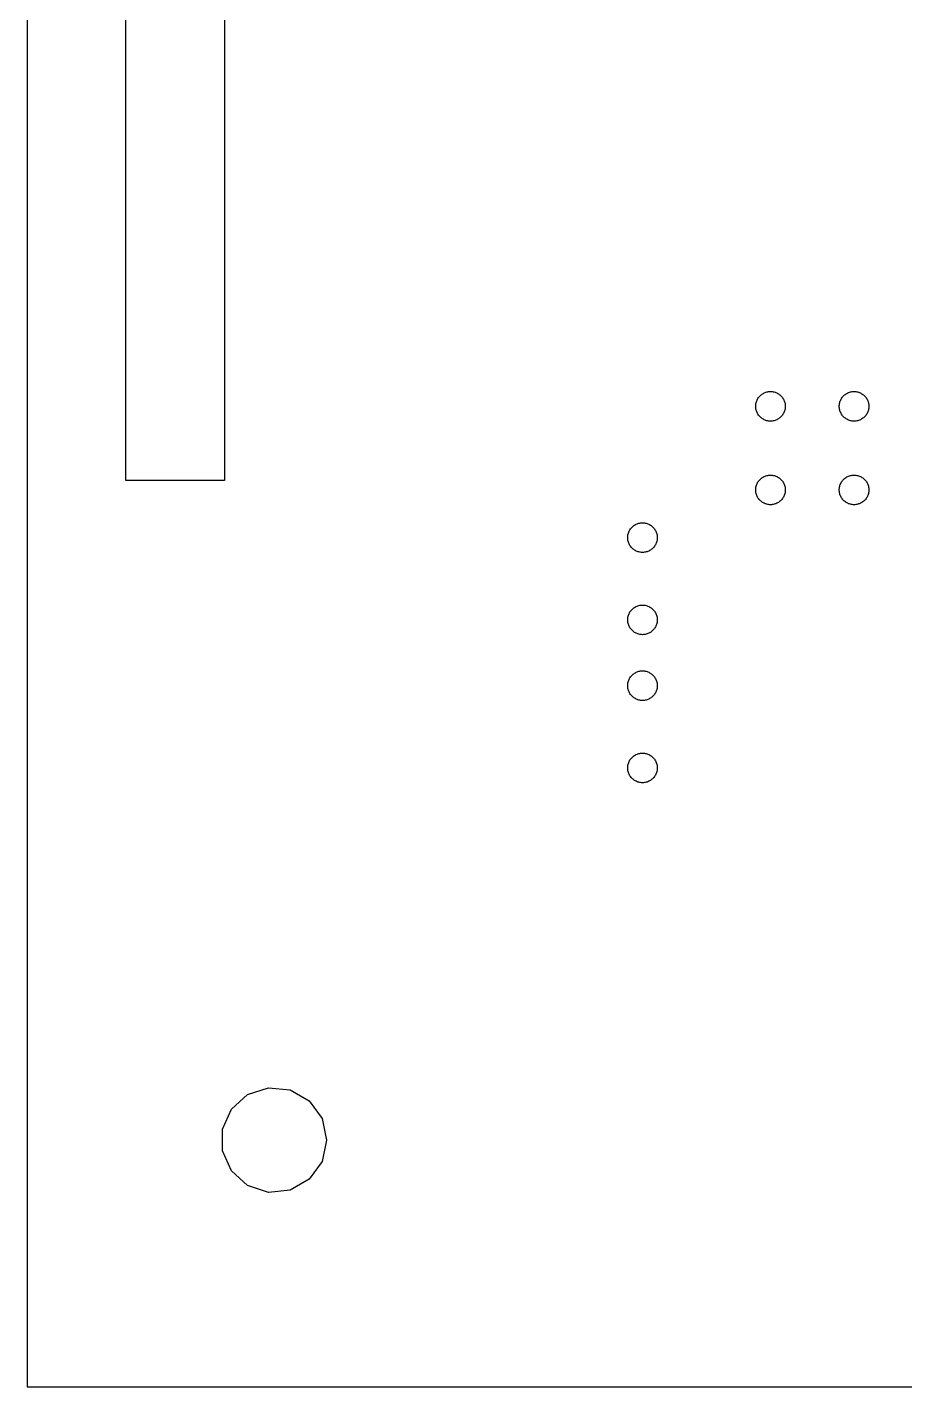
# Model space of a CAD drawing. Header units: metres. Extents: x 0 to 786, y 0 to 155.
# Drawn here: x 193.74 to 220.41, y 0 to 41.32 of the extents above; entities that cross this region are included whole.
import ezdxf

# ---------------------------------------------------------------- set-up
doc = ezdxf.new("R2010")
doc.units = ezdxf.units.M

msp = doc.modelspace()

# ---------------------------------------------------------------- linework, layer by layer
for p, q in [((193.74, 82.6465), (193.74, 0)), ((196.74, 27.5488), (196.74, 55.0977)), ((199.74, 55.0977), (199.74, 27.5488)), ((216.065, 30.164), (216.089, 30.1799)), ((216.089, 30.1799), (216.113, 30.1943)), ((216.113, 30.1943), (216.138, 30.2072)), ((216.138, 30.2072), (216.164, 30.2184)), ((216.164, 30.2184), (216.191, 30.228)), ((216.191, 30.228), (216.218, 30.2359)), ((216.218, 30.2359), (216.246, 30.242)), ((216.246, 30.242), (216.274, 30.2464)), ((216.274, 30.2464), (216.302, 30.2491)), ((216.302, 30.2491), (216.33, 30.25)), ((216.33, 30.25), (216.358, 30.2491)), ((216.358, 30.2491), (216.386, 30.2464)), ((216.386, 30.2464), (216.414, 30.242)), ((216.414, 30.242), (216.442, 30.2359)), ((216.442, 30.2359), (216.469, 30.228)), ((216.469, 30.228), (216.496, 30.2184)), ((216.496, 30.2184), (216.522, 30.2072)), ((216.522, 30.2072), (216.547, 30.1943)), ((216.547, 30.1943), (216.571, 30.1799)), ((216.571, 30.1799), (216.594, 30.164)), ((218.605, 30.164), (218.629, 30.1799)), ((218.629, 30.1799), (218.653, 30.1943)), ((218.653, 30.1943), (218.678, 30.2072)), ((218.678, 30.2072), (218.704, 30.2184)), ((218.704, 30.2184), (218.731, 30.228)), ((218.731, 30.228), (218.758, 30.2359)), ((218.758, 30.2359), (218.786, 30.242)), ((218.786, 30.242), (218.814, 30.2464)), ((218.814, 30.2464), (218.842, 30.2491)), ((218.842, 30.2491), (218.87, 30.25)), ((218.87, 30.25), (218.898, 30.2491)), ((218.898, 30.2491), (218.926, 30.2464)), ((218.926, 30.2464), (218.954, 30.242)), ((218.954, 30.242), (218.982, 30.2359)), ((218.982, 30.2359), (219.009, 30.228)), ((219.009, 30.228), (219.036, 30.2184)), ((219.036, 30.2184), (219.062, 30.2072)), ((219.062, 30.2072), (219.087, 30.1943)), ((219.087, 30.1943), (219.111, 30.1799)), ((219.111, 30.1799), (219.134, 30.164)), ((215.88, 29.8), (215.881, 29.8282)), ((215.881, 29.7717), (215.88, 29.8)), ((215.881, 29.8282), (215.884, 29.8564)), ((215.884, 29.7436), (215.881, 29.7717)), ((215.884, 29.8564), (215.888, 29.8843)), ((215.888, 29.8843), (215.894, 29.9119)), ((215.894, 29.9119), (215.902, 29.9391)), ((215.902, 29.9391), (215.912, 29.9657)), ((215.912, 29.9657), (215.923, 29.9916)), ((215.923, 29.9916), (215.936, 30.0168)), ((215.936, 30.0168), (215.95, 30.0411)), ((215.95, 30.0411), (215.966, 30.0645)), ((215.966, 30.0645), (215.983, 30.0868)), ((215.983, 30.0868), (216.002, 30.108)), ((216.002, 30.108), (216.022, 30.128)), ((216.022, 30.128), (216.043, 30.1467)), ((216.043, 30.1467), (216.065, 30.164)), ((216.594, 30.164), (216.617, 30.1467)), ((216.617, 30.1467), (216.638, 30.128)), ((216.638, 30.128), (216.658, 30.108)), ((216.658, 30.108), (216.677, 30.0868)), ((216.677, 30.0868), (216.694, 30.0645)), ((216.694, 30.0645), (216.71, 30.0411)), ((216.71, 30.0411), (216.724, 30.0168)), ((216.724, 30.0168), (216.737, 29.9916)), ((216.737, 29.9916), (216.748, 29.9657)), ((216.748, 29.9657), (216.758, 29.9391)), ((216.758, 29.9391), (216.766, 29.9119)), ((216.766, 29.9119), (216.772, 29.8843)), ((216.772, 29.8843), (216.776, 29.8564)), ((216.776, 29.8564), (216.779, 29.8282)), ((216.779, 29.7717), (216.776, 29.7436)), ((216.779, 29.8282), (216.78, 29.8)), ((216.78, 29.8), (216.779, 29.7717)), ((218.42, 29.8), (218.421, 29.8282)), ((218.421, 29.7717), (218.42, 29.8)), ((218.421, 29.8282), (218.424, 29.8564)), ((218.424, 29.7436), (218.421, 29.7717)), ((218.424, 29.8564), (218.428, 29.8843)), ((218.428, 29.8843), (218.434, 29.9119)), ((218.434, 29.9119), (218.442, 29.9391)), ((218.442, 29.9391), (218.452, 29.9657)), ((218.452, 29.9657), (218.463, 29.9916)), ((218.463, 29.9916), (218.476, 30.0168)), ((218.476, 30.0168), (218.49, 30.0411)), ((218.49, 30.0411), (218.506, 30.0645)), ((218.506, 30.0645), (218.523, 30.0868)), ((218.523, 30.0868), (218.542, 30.108)), ((218.542, 30.108), (218.562, 30.128)), ((218.562, 30.128), (218.583, 30.1467)), ((218.583, 30.1467), (218.605, 30.164)), ((219.134, 30.164), (219.157, 30.1467)), ((219.157, 30.1467), (219.178, 30.128)), ((219.178, 30.128), (219.198, 30.108)), ((219.198, 30.108), (219.217, 30.0868)), ((219.217, 30.0868), (219.234, 30.0645)), ((219.234, 30.0645), (219.25, 30.0411)), ((219.25, 30.0411), (219.264, 30.0168)), ((219.264, 30.0168), (219.277, 29.9916)), ((219.277, 29.9916), (219.288, 29.9657)), ((219.288, 29.9657), (219.298, 29.9391)), ((219.298, 29.9391), (219.306, 29.9119)), ((219.306, 29.9119), (219.312, 29.8843)), ((219.312, 29.8843), (219.316, 29.8564)), ((219.316, 29.8564), (219.319, 29.8282)), ((219.319, 29.7717), (219.316, 29.7436)), ((219.319, 29.8282), (219.32, 29.8)), ((219.32, 29.8), (219.319, 29.7717)), ((215.888, 29.7157), (215.884, 29.7436)), ((215.894, 29.6881), (215.888, 29.7157)), ((215.902, 29.6609), (215.894, 29.6881)), ((215.912, 29.6343), (215.902, 29.6609)), ((215.923, 29.6084), (215.912, 29.6343)), ((215.936, 29.5832), (215.923, 29.6084)), ((215.95, 29.5589), (215.936, 29.5832)), ((215.966, 29.5355), (215.95, 29.5589)), ((215.983, 29.5132), (215.966, 29.5355)), ((216.002, 29.4919), (215.983, 29.5132)), ((216.022, 29.472), (216.002, 29.4919)), ((216.043, 29.4533), (216.022, 29.472)), ((216.065, 29.4359), (216.043, 29.4533)), ((216.089, 29.42), (216.065, 29.4359)), ((216.113, 29.4057), (216.089, 29.42)), ((216.138, 29.3928), (216.113, 29.4057)), ((216.164, 29.3816), (216.138, 29.3928)), ((216.191, 29.372), (216.164, 29.3816)), ((216.218, 29.3641), (216.191, 29.372)), ((216.246, 29.358), (216.218, 29.3641)), ((216.274, 29.3535), (216.246, 29.358)), ((216.302, 29.3509), (216.274, 29.3535)), ((216.33, 29.35), (216.302, 29.3509)), ((216.358, 29.3509), (216.33, 29.35)), ((216.386, 29.3535), (216.358, 29.3509)), ((216.414, 29.358), (216.386, 29.3535)), ((216.442, 29.3641), (216.414, 29.358)), ((216.469, 29.372), (216.442, 29.3641)), ((216.496, 29.3816), (216.469, 29.372)), ((216.522, 29.3928), (216.496, 29.3816)), ((216.547, 29.4057), (216.522, 29.3928)), ((216.571, 29.42), (216.547, 29.4057)), ((216.594, 29.4359), (216.571, 29.42)), ((216.617, 29.4533), (216.594, 29.4359)), ((216.638, 29.472), (216.617, 29.4533)), ((216.658, 29.4919), (216.638, 29.472)), ((216.677, 29.5132), (216.658, 29.4919)), ((216.694, 29.5355), (216.677, 29.5132)), ((216.71, 29.5589), (216.694, 29.5355)), ((216.724, 29.5832), (216.71, 29.5589)), ((216.737, 29.6084), (216.724, 29.5832)), ((216.748, 29.6343), (216.737, 29.6084)), ((216.758, 29.6609), (216.748, 29.6343)), ((216.766, 29.6881), (216.758, 29.6609)), ((216.772, 29.7157), (216.766, 29.6881)), ((216.776, 29.7436), (216.772, 29.7157)), ((218.428, 29.7157), (218.424, 29.7436)), ((218.434, 29.6881), (218.428, 29.7157)), ((218.442, 29.6609), (218.434, 29.6881)), ((218.452, 29.6343), (218.442, 29.6609)), ((218.463, 29.6084), (218.452, 29.6343)), ((218.476, 29.5832), (218.463, 29.6084)), ((218.49, 29.5589), (218.476, 29.5832)), ((218.506, 29.5355), (218.49, 29.5589)), ((218.523, 29.5132), (218.506, 29.5355)), ((218.542, 29.4919), (218.523, 29.5132)), ((218.562, 29.472), (218.542, 29.4919)), ((218.583, 29.4533), (218.562, 29.472)), ((218.605, 29.4359), (218.583, 29.4533)), ((218.629, 29.42), (218.605, 29.4359)), ((218.653, 29.4057), (218.629, 29.42)), ((218.678, 29.3928), (218.653, 29.4057)), ((218.704, 29.3816), (218.678, 29.3928)), ((218.731, 29.372), (218.704, 29.3816)), ((218.758, 29.3641), (218.731, 29.372)), ((218.786, 29.358), (218.758, 29.3641)), ((218.814, 29.3535), (218.786, 29.358)), ((218.842, 29.3509), (218.814, 29.3535)), ((218.87, 29.35), (218.842, 29.3509)), ((218.898, 29.3509), (218.87, 29.35)), ((218.926, 29.3535), (218.898, 29.3509)), ((218.954, 29.358), (218.926, 29.3535)), ((218.982, 29.3641), (218.954, 29.358)), ((219.009, 29.372), (218.982, 29.3641)), ((219.036, 29.3816), (219.009, 29.372)), ((219.062, 29.3928), (219.036, 29.3816)), ((219.087, 29.4057), (219.062, 29.3928)), ((219.111, 29.42), (219.087, 29.4057)), ((219.134, 29.4359), (219.111, 29.42)), ((219.157, 29.4533), (219.134, 29.4359)), ((219.178, 29.472), (219.157, 29.4533)), ((219.198, 29.4919), (219.178, 29.472)), ((219.217, 29.5132), (219.198, 29.4919)), ((219.234, 29.5355), (219.217, 29.5132)), ((219.25, 29.5589), (219.234, 29.5355)), ((219.264, 29.5832), (219.25, 29.5589)), ((219.277, 29.6084), (219.264, 29.5832)), ((219.288, 29.6343), (219.277, 29.6084)), ((219.298, 29.6609), (219.288, 29.6343)), ((219.306, 29.6881), (219.298, 29.6609)), ((219.312, 29.7157), (219.306, 29.6881)), ((219.316, 29.7436), (219.312, 29.7157)), ((216.164, 27.6784), (216.191, 27.688)), ((216.191, 27.688), (216.218, 27.6959)), ((216.218, 27.6959), (216.246, 27.702)), ((216.246, 27.702), (216.274, 27.7065)), ((216.274, 27.7065), (216.302, 27.7091)), ((216.302, 27.7091), (216.33, 27.71)), ((216.33, 27.71), (216.358, 27.7091)), ((216.358, 27.7091), (216.386, 27.7065)), ((216.386, 27.7065), (216.414, 27.702)), ((216.414, 27.702), (216.442, 27.6959)), ((216.442, 27.6959), (216.469, 27.688)), ((216.469, 27.688), (216.496, 27.6784)), ((218.704, 27.6784), (218.731, 27.688)), ((218.731, 27.688), (218.758, 27.6959)), ((218.758, 27.6959), (218.786, 27.702)), ((218.786, 27.702), (218.814, 27.7065)), ((218.814, 27.7065), (218.842, 27.7091)), ((218.842, 27.7091), (218.87, 27.71)), ((218.87, 27.71), (218.898, 27.7091)), ((218.898, 27.7091), (218.926, 27.7065)), ((218.926, 27.7065), (218.954, 27.702)), ((218.954, 27.702), (218.982, 27.6959)), ((218.982, 27.6959), (219.009, 27.688)), ((219.009, 27.688), (219.036, 27.6784)), ((199.74, 27.5488), (196.74, 27.5488)), ((215.88, 27.26), (215.881, 27.2883)), ((215.881, 27.2883), (215.884, 27.3164)), ((215.884, 27.3164), (215.888, 27.3443)), ((215.888, 27.3443), (215.894, 27.3719)), ((215.894, 27.3719), (215.902, 27.399)), ((215.902, 27.399), (215.912, 27.4256)), ((215.912, 27.4256), (215.923, 27.4516)), ((215.923, 27.4516), (215.936, 27.4768)), ((215.936, 27.4768), (215.95, 27.5011)), ((215.95, 27.5011), (215.966, 27.5245)), ((215.966, 27.5245), (215.983, 27.5468)), ((215.983, 27.5468), (216.002, 27.568)), ((216.002, 27.568), (216.022, 27.588)), ((216.022, 27.588), (216.043, 27.6067)), ((216.043, 27.6067), (216.065, 27.6241)), ((216.065, 27.6241), (216.089, 27.6399)), ((216.089, 27.6399), (216.113, 27.6543)), ((216.113, 27.6543), (216.138, 27.6672)), ((216.138, 27.6672), (216.164, 27.6784)), ((216.496, 27.6784), (216.522, 27.6672)), ((216.522, 27.6672), (216.547, 27.6543)), ((216.547, 27.6543), (216.571, 27.6399)), ((216.571, 27.6399), (216.594, 27.6241)), ((216.594, 27.6241), (216.617, 27.6067)), ((216.617, 27.6067), (216.638, 27.588)), ((216.638, 27.588), (216.658, 27.568)), ((216.658, 27.568), (216.677, 27.5468)), ((216.677, 27.5468), (216.694, 27.5245)), ((216.694, 27.5245), (216.71, 27.5011)), ((216.71, 27.5011), (216.724, 27.4768)), ((216.724, 27.4768), (216.737, 27.4516)), ((216.737, 27.4516), (216.748, 27.4256)), ((216.748, 27.4256), (216.758, 27.399)), ((216.758, 27.399), (216.766, 27.3719)), ((216.766, 27.3719), (216.772, 27.3443)), ((216.772, 27.3443), (216.776, 27.3164)), ((216.776, 27.3164), (216.779, 27.2883)), ((216.779, 27.2883), (216.78, 27.26)), ((218.42, 27.26), (218.421, 27.2883)), ((218.421, 27.2883), (218.424, 27.3164)), ((218.424, 27.3164), (218.428, 27.3443)), ((218.428, 27.3443), (218.434, 27.3719)), ((218.434, 27.3719), (218.442, 27.399)), ((218.442, 27.399), (218.452, 27.4256)), ((218.452, 27.4256), (218.463, 27.4516)), ((218.463, 27.4516), (218.476, 27.4768)), ((218.476, 27.4768), (218.49, 27.5011)), ((218.49, 27.5011), (218.506, 27.5245)), ((218.506, 27.5245), (218.523, 27.5468)), ((218.523, 27.5468), (218.542, 27.568)), ((218.542, 27.568), (218.562, 27.588)), ((218.562, 27.588), (218.583, 27.6067)), ((218.583, 27.6067), (218.605, 27.6241)), ((218.605, 27.6241), (218.629, 27.6399)), ((218.629, 27.6399), (218.653, 27.6543)), ((218.653, 27.6543), (218.678, 27.6672)), ((218.678, 27.6672), (218.704, 27.6784)), ((219.036, 27.6784), (219.062, 27.6672)), ((219.062, 27.6672), (219.087, 27.6543)), ((219.087, 27.6543), (219.111, 27.6399)), ((219.111, 27.6399), (219.134, 27.6241)), ((219.134, 27.6241), (219.157, 27.6067)), ((219.157, 27.6067), (219.178, 27.588)), ((219.178, 27.588), (219.198, 27.568)), ((219.198, 27.568), (219.217, 27.5468)), ((219.217, 27.5468), (219.234, 27.5245)), ((219.234, 27.5245), (219.25, 27.5011)), ((219.25, 27.5011), (219.264, 27.4768)), ((219.264, 27.4768), (219.277, 27.4516)), ((219.277, 27.4516), (219.288, 27.4256)), ((219.288, 27.4256), (219.298, 27.399)), ((219.298, 27.399), (219.306, 27.3719)), ((219.306, 27.3719), (219.312, 27.3443)), ((219.312, 27.3443), (219.316, 27.3164)), ((219.316, 27.3164), (219.319, 27.2883)), ((219.319, 27.2883), (219.32, 27.26)), ((215.881, 27.2317), (215.88, 27.26)), ((215.884, 27.2036), (215.881, 27.2317)), ((215.888, 27.1757), (215.884, 27.2036)), ((215.894, 27.1481), (215.888, 27.1757)), ((215.902, 27.1209), (215.894, 27.1481)), ((215.912, 27.0943), (215.902, 27.1209)), ((215.923, 27.0684), (215.912, 27.0943)), ((215.936, 27.0432), (215.923, 27.0684)), ((215.95, 27.0189), (215.936, 27.0432)), ((215.966, 26.9955), (215.95, 27.0189)), ((215.983, 26.9731), (215.966, 26.9955)), ((216.002, 26.952), (215.983, 26.9731)), ((216.022, 26.932), (216.002, 26.952)), ((216.043, 26.9133), (216.022, 26.932)), ((216.065, 26.8959), (216.043, 26.9133)), ((216.089, 26.8801), (216.065, 26.8959)), ((216.113, 26.8657), (216.089, 26.8801)), ((216.138, 26.8528), (216.113, 26.8657)), ((216.547, 26.8657), (216.522, 26.8528)), ((216.571, 26.8801), (216.547, 26.8657)), ((216.594, 26.8959), (216.571, 26.8801)), ((216.617, 26.9133), (216.594, 26.8959)), ((216.638, 26.932), (216.617, 26.9133)), ((216.658, 26.952), (216.638, 26.932)), ((216.677, 26.9731), (216.658, 26.952)), ((216.694, 26.9955), (216.677, 26.9731)), ((216.71, 27.0189), (216.694, 26.9955)), ((216.724, 27.0432), (216.71, 27.0189)), ((216.737, 27.0684), (216.724, 27.0432)), ((216.748, 27.0943), (216.737, 27.0684)), ((216.758, 27.1209), (216.748, 27.0943)), ((216.766, 27.1481), (216.758, 27.1209)), ((216.772, 27.1757), (216.766, 27.1481)), ((216.776, 27.2036), (216.772, 27.1757)), ((216.779, 27.2317), (216.776, 27.2036)), ((216.78, 27.26), (216.779, 27.2317)), ((218.421, 27.2317), (218.42, 27.26)), ((218.424, 27.2036), (218.421, 27.2317)), ((218.428, 27.1757), (218.424, 27.2036)), ((218.434, 27.1481), (218.428, 27.1757)), ((218.442, 27.1209), (218.434, 27.1481)), ((218.452, 27.0943), (218.442, 27.1209)), ((218.463, 27.0684), (218.452, 27.0943)), ((218.476, 27.0432), (218.463, 27.0684)), ((218.49, 27.0189), (218.476, 27.0432)), ((218.506, 26.9955), (218.49, 27.0189)), ((218.523, 26.9731), (218.506, 26.9955)), ((218.542, 26.952), (218.523, 26.9731)), ((218.562, 26.932), (218.542, 26.952)), ((218.583, 26.9133), (218.562, 26.932)), ((218.605, 26.8959), (218.583, 26.9133)), ((218.629, 26.8801), (218.605, 26.8959)), ((218.653, 26.8657), (218.629, 26.8801)), ((218.678, 26.8528), (218.653, 26.8657)), ((219.087, 26.8657), (219.062, 26.8528)), ((219.111, 26.8801), (219.087, 26.8657)), ((219.134, 26.8959), (219.111, 26.8801)), ((219.157, 26.9133), (219.134, 26.8959)), ((219.178, 26.932), (219.157, 26.9133)), ((219.198, 26.952), (219.178, 26.932)), ((219.217, 26.9731), (219.198, 26.952)), ((219.234, 26.9955), (219.217, 26.9731)), ((219.25, 27.0189), (219.234, 26.9955)), ((219.264, 27.0432), (219.25, 27.0189)), ((219.277, 27.0684), (219.264, 27.0432)), ((219.288, 27.0943), (219.277, 27.0684)), ((219.298, 27.1209), (219.288, 27.0943)), ((219.306, 27.1481), (219.298, 27.1209)), ((219.312, 27.1757), (219.306, 27.1481)), ((219.316, 27.2036), (219.312, 27.1757)), ((219.319, 27.2317), (219.316, 27.2036)), ((219.32, 27.26), (219.319, 27.2317)), ((216.164, 26.8416), (216.138, 26.8528)), ((216.191, 26.832), (216.164, 26.8416)), ((216.218, 26.8241), (216.191, 26.832)), ((216.246, 26.818), (216.218, 26.8241)), ((216.274, 26.8135), (216.246, 26.818)), ((216.302, 26.8109), (216.274, 26.8135)), ((216.33, 26.81), (216.302, 26.8109)), ((216.358, 26.8109), (216.33, 26.81)), ((216.386, 26.8135), (216.358, 26.8109)), ((216.414, 26.818), (216.386, 26.8135)), ((216.442, 26.8241), (216.414, 26.818)), ((216.469, 26.832), (216.442, 26.8241)), ((216.496, 26.8416), (216.469, 26.832)), ((216.522, 26.8528), (216.496, 26.8416)), ((218.704, 26.8416), (218.678, 26.8528)), ((218.731, 26.832), (218.704, 26.8416)), ((218.758, 26.8241), (218.731, 26.832)), ((218.786, 26.818), (218.758, 26.8241)), ((218.814, 26.8135), (218.786, 26.818)), ((218.842, 26.8109), (218.814, 26.8135)), ((218.87, 26.81), (218.842, 26.8109)), ((218.898, 26.8109), (218.87, 26.81)), ((218.926, 26.8135), (218.898, 26.8109)), ((218.954, 26.818), (218.926, 26.8135)), ((218.982, 26.8241), (218.954, 26.818)), ((219.009, 26.832), (218.982, 26.8241)), ((219.036, 26.8416), (219.009, 26.832)), ((219.062, 26.8528), (219.036, 26.8416)), ((212.046, 26.0268), (212.06, 26.0511)), ((212.06, 26.0511), (212.076, 26.0745)), ((212.076, 26.0745), (212.093, 26.0968)), ((212.093, 26.0968), (212.112, 26.118)), ((212.112, 26.118), (212.132, 26.138)), ((212.132, 26.138), (212.153, 26.1567)), ((212.153, 26.1567), (212.175, 26.1741)), ((212.175, 26.1741), (212.199, 26.1899)), ((212.199, 26.1899), (212.223, 26.2043)), ((212.223, 26.2043), (212.248, 26.2172)), ((212.248, 26.2172), (212.274, 26.2284)), ((212.274, 26.2284), (212.301, 26.238)), ((212.301, 26.238), (212.328, 26.2458)), ((212.328, 26.2458), (212.356, 26.252)), ((212.356, 26.252), (212.384, 26.2564)), ((212.384, 26.2564), (212.412, 26.2591)), ((212.412, 26.2591), (212.44, 26.26)), ((212.44, 26.26), (212.468, 26.2591)), ((212.468, 26.2591), (212.496, 26.2564)), ((212.496, 26.2564), (212.524, 26.252)), ((212.524, 26.252), (212.552, 26.2458)), ((212.552, 26.2458), (212.579, 26.238)), ((212.579, 26.238), (212.606, 26.2284)), ((212.606, 26.2284), (212.632, 26.2172)), ((212.632, 26.2172), (212.657, 26.2043)), ((212.657, 26.2043), (212.681, 26.1899)), ((212.681, 26.1899), (212.704, 26.1741)), ((212.704, 26.1741), (212.727, 26.1567)), ((212.727, 26.1567), (212.748, 26.138)), ((212.748, 26.138), (212.768, 26.118)), ((212.768, 26.118), (212.787, 26.0968)), ((212.787, 26.0968), (212.804, 26.0745)), ((212.804, 26.0745), (212.82, 26.0511)), ((212.82, 26.0511), (212.834, 26.0268)), ((211.99, 25.81), (211.991, 25.8382)), ((211.991, 25.7817), (211.99, 25.81)), ((211.991, 25.8382), (211.994, 25.8664)), ((211.994, 25.7536), (211.991, 25.7817)), ((211.994, 25.8664), (211.998, 25.8943)), ((211.998, 25.7257), (211.994, 25.7536)), ((211.998, 25.8943), (212.004, 25.9219)), ((212.004, 25.6981), (211.998, 25.7257)), ((212.004, 25.9219), (212.012, 25.9491)), ((212.012, 25.6709), (212.004, 25.6981)), ((212.012, 25.9491), (212.022, 25.9756)), ((212.022, 25.6443), (212.012, 25.6709)), ((212.022, 25.9756), (212.033, 26.0016)), ((212.033, 25.6184), (212.022, 25.6443)), ((212.033, 26.0016), (212.046, 26.0268)), ((212.834, 26.0268), (212.847, 26.0016)), ((212.847, 26.0016), (212.858, 25.9756)), ((212.858, 25.6443), (212.847, 25.6184)), ((212.858, 25.9756), (212.868, 25.9491)), ((212.868, 25.6709), (212.858, 25.6443)), ((212.868, 25.9491), (212.876, 25.9219)), ((212.876, 25.6981), (212.868, 25.6709)), ((212.876, 25.9219), (212.882, 25.8943)), ((212.882, 25.7257), (212.876, 25.6981)), ((212.882, 25.8943), (212.886, 25.8664)), ((212.886, 25.7536), (212.882, 25.7257)), ((212.886, 25.8664), (212.889, 25.8382)), ((212.889, 25.7817), (212.886, 25.7536)), ((212.889, 25.8382), (212.89, 25.81)), ((212.89, 25.81), (212.889, 25.7817)), ((212.046, 25.5932), (212.033, 25.6184)), ((212.06, 25.5689), (212.046, 25.5932)), ((212.076, 25.5455), (212.06, 25.5689)), ((212.093, 25.5231), (212.076, 25.5455)), ((212.112, 25.502), (212.093, 25.5231)), ((212.132, 25.482), (212.112, 25.502)), ((212.153, 25.4633), (212.132, 25.482)), ((212.175, 25.4459), (212.153, 25.4633)), ((212.199, 25.43), (212.175, 25.4459)), ((212.223, 25.4156), (212.199, 25.43)), ((212.248, 25.4028), (212.223, 25.4156)), ((212.274, 25.3916), (212.248, 25.4028)), ((212.301, 25.382), (212.274, 25.3916)), ((212.328, 25.3741), (212.301, 25.382)), ((212.356, 25.368), (212.328, 25.3741)), ((212.384, 25.3635), (212.356, 25.368)), ((212.412, 25.3609), (212.384, 25.3635)), ((212.44, 25.36), (212.412, 25.3609)), ((212.468, 25.3609), (212.44, 25.36)), ((212.496, 25.3635), (212.468, 25.3609)), ((212.524, 25.368), (212.496, 25.3635)), ((212.552, 25.3741), (212.524, 25.368)), ((212.579, 25.382), (212.552, 25.3741)), ((212.606, 25.3916), (212.579, 25.382)), ((212.632, 25.4028), (212.606, 25.3916)), ((212.657, 25.4156), (212.632, 25.4028)), ((212.681, 25.43), (212.657, 25.4156)), ((212.704, 25.4459), (212.681, 25.43)), ((212.727, 25.4633), (212.704, 25.4459)), ((212.748, 25.482), (212.727, 25.4633)), ((212.768, 25.502), (212.748, 25.482)), ((212.787, 25.5231), (212.768, 25.502)), ((212.804, 25.5455), (212.787, 25.5231)), ((212.82, 25.5689), (212.804, 25.5455)), ((212.834, 25.5932), (212.82, 25.5689)), ((212.847, 25.6184), (212.834, 25.5932)), ((212.06, 23.5511), (212.076, 23.5745)), ((212.076, 23.5745), (212.093, 23.5968)), ((212.093, 23.5968), (212.112, 23.618)), ((212.112, 23.618), (212.132, 23.638)), ((212.132, 23.638), (212.153, 23.6567)), ((212.153, 23.6567), (212.175, 23.6741)), ((212.175, 23.6741), (212.199, 23.6899)), ((212.199, 23.6899), (212.223, 23.7043)), ((212.223, 23.7043), (212.248, 23.7172)), ((212.248, 23.7172), (212.274, 23.7284)), ((212.274, 23.7284), (212.301, 23.738)), ((212.301, 23.738), (212.328, 23.7458)), ((212.328, 23.7458), (212.356, 23.752)), ((212.356, 23.752), (212.384, 23.7564)), ((212.384, 23.7564), (212.412, 23.7591)), ((212.412, 23.7591), (212.44, 23.76)), ((212.44, 23.76), (212.468, 23.7591)), ((212.468, 23.7591), (212.496, 23.7564)), ((212.496, 23.7564), (212.524, 23.752)), ((212.524, 23.752), (212.552, 23.7458)), ((212.552, 23.7458), (212.579, 23.738)), ((212.579, 23.738), (212.606, 23.7284)), ((212.606, 23.7284), (212.632, 23.7172)), ((212.632, 23.7172), (212.657, 23.7043)), ((212.657, 23.7043), (212.681, 23.6899)), ((212.681, 23.6899), (212.704, 23.6741)), ((212.704, 23.6741), (212.727, 23.6567)), ((212.727, 23.6567), (212.748, 23.638)), ((212.748, 23.638), (212.768, 23.618)), ((212.768, 23.618), (212.787, 23.5968)), ((212.787, 23.5968), (212.804, 23.5745)), ((212.804, 23.5745), (212.82, 23.5511)), ((211.99, 23.31), (211.991, 23.3382)), ((211.991, 23.2817), (211.99, 23.31)), ((211.991, 23.3382), (211.994, 23.3664)), ((211.994, 23.2536), (211.991, 23.2817)), ((211.994, 23.3664), (211.998, 23.3943)), ((211.998, 23.2257), (211.994, 23.2536)), ((211.998, 23.3943), (212.004, 23.4219)), ((212.004, 23.1981), (211.998, 23.2257)), ((212.004, 23.4219), (212.012, 23.4491)), ((212.012, 23.1709), (212.004, 23.1981)), ((212.012, 23.4491), (212.022, 23.4756)), ((212.022, 23.1443), (212.012, 23.1709)), ((212.022, 23.4756), (212.033, 23.5016)), ((212.033, 23.1184), (212.022, 23.1443)), ((212.033, 23.5016), (212.046, 23.5268)), ((212.046, 23.5268), (212.06, 23.5511)), ((212.82, 23.5511), (212.834, 23.5268)), ((212.834, 23.5268), (212.847, 23.5016)), ((212.847, 23.5016), (212.858, 23.4756)), ((212.858, 23.1443), (212.847, 23.1184)), ((212.858, 23.4756), (212.868, 23.4491)), ((212.868, 23.1709), (212.858, 23.1443)), ((212.868, 23.4491), (212.876, 23.4219)), ((212.876, 23.1981), (212.868, 23.1709)), ((212.876, 23.4219), (212.882, 23.3943)), ((212.882, 23.2257), (212.876, 23.1981)), ((212.882, 23.3943), (212.886, 23.3664)), ((212.886, 23.2536), (212.882, 23.2257)), ((212.886, 23.3664), (212.889, 23.3382)), ((212.889, 23.2817), (212.886, 23.2536)), ((212.889, 23.3382), (212.89, 23.31)), ((212.89, 23.31), (212.889, 23.2817)), ((212.046, 23.0932), (212.033, 23.1184)), ((212.06, 23.0689), (212.046, 23.0932)), ((212.076, 23.0455), (212.06, 23.0689)), ((212.093, 23.0231), (212.076, 23.0455)), ((212.112, 23.002), (212.093, 23.0231)), ((212.132, 22.982), (212.112, 23.002)), ((212.153, 22.9633), (212.132, 22.982)), ((212.175, 22.9459), (212.153, 22.9633)), ((212.199, 22.93), (212.175, 22.9459)), ((212.223, 22.9156), (212.199, 22.93)), ((212.248, 22.9028), (212.223, 22.9156)), ((212.274, 22.8916), (212.248, 22.9028)), ((212.301, 22.882), (212.274, 22.8916)), ((212.328, 22.8741), (212.301, 22.882)), ((212.356, 22.868), (212.328, 22.8741)), ((212.384, 22.8635), (212.356, 22.868)), ((212.412, 22.8609), (212.384, 22.8635)), ((212.44, 22.86), (212.412, 22.8609)), ((212.468, 22.8609), (212.44, 22.86)), ((212.496, 22.8635), (212.468, 22.8609)), ((212.524, 22.868), (212.496, 22.8635)), ((212.552, 22.8741), (212.524, 22.868)), ((212.579, 22.882), (212.552, 22.8741)), ((212.606, 22.8916), (212.579, 22.882)), ((212.632, 22.9028), (212.606, 22.8916)), ((212.657, 22.9156), (212.632, 22.9028)), ((212.681, 22.93), (212.657, 22.9156)), ((212.704, 22.9459), (212.681, 22.93)), ((212.727, 22.9633), (212.704, 22.9459)), ((212.748, 22.982), (212.727, 22.9633)), ((212.768, 23.002), (212.748, 22.982)), ((212.787, 23.0231), (212.768, 23.002)), ((212.804, 23.0455), (212.787, 23.0231)), ((212.82, 23.0689), (212.804, 23.0455)), ((212.834, 23.0932), (212.82, 23.0689)), ((212.847, 23.1184), (212.834, 23.0932)), ((212.022, 21.4756), (212.033, 21.5016)), ((212.033, 21.5016), (212.046, 21.5268)), ((212.046, 21.5268), (212.06, 21.5511)), ((212.06, 21.5511), (212.076, 21.5745)), ((212.076, 21.5745), (212.093, 21.5968)), ((212.093, 21.5968), (212.112, 21.618)), ((212.112, 21.618), (212.132, 21.638)), ((212.132, 21.638), (212.153, 21.6567)), ((212.153, 21.6567), (212.175, 21.6741)), ((212.175, 21.6741), (212.199, 21.6899)), ((212.199, 21.6899), (212.223, 21.7043)), ((212.223, 21.7043), (212.248, 21.7172)), ((212.248, 21.7172), (212.274, 21.7284)), ((212.274, 21.7284), (212.301, 21.738)), ((212.301, 21.738), (212.328, 21.7458)), ((212.328, 21.7458), (212.356, 21.752)), ((212.356, 21.752), (212.384, 21.7564)), ((212.384, 21.7564), (212.412, 21.7591)), ((212.412, 21.7591), (212.44, 21.76)), ((212.44, 21.76), (212.468, 21.7591)), ((212.468, 21.7591), (212.496, 21.7564)), ((212.496, 21.7564), (212.524, 21.752)), ((212.524, 21.752), (212.552, 21.7458)), ((212.552, 21.7458), (212.579, 21.738)), ((212.579, 21.738), (212.606, 21.7284)), ((212.606, 21.7284), (212.632, 21.7172)), ((212.632, 21.7172), (212.657, 21.7043)), ((212.657, 21.7043), (212.681, 21.6899)), ((212.681, 21.6899), (212.704, 21.6741)), ((212.704, 21.6741), (212.727, 21.6567)), ((212.727, 21.6567), (212.748, 21.638)), ((212.748, 21.638), (212.768, 21.618)), ((212.768, 21.618), (212.787, 21.5968)), ((212.787, 21.5968), (212.804, 21.5745)), ((212.804, 21.5745), (212.82, 21.5511)), ((212.82, 21.5511), (212.834, 21.5268)), ((212.834, 21.5268), (212.847, 21.5016)), ((212.847, 21.5016), (212.858, 21.4756)), ((211.99, 21.31), (211.991, 21.3382)), ((211.991, 21.2817), (211.99, 21.31)), ((211.991, 21.3382), (211.994, 21.3664)), ((211.994, 21.2536), (211.991, 21.2817)), ((211.994, 21.3664), (211.998, 21.3943)), ((211.998, 21.2257), (211.994, 21.2536)), ((211.998, 21.3943), (212.004, 21.4219)), ((212.004, 21.1981), (211.998, 21.2257)), ((212.004, 21.4219), (212.012, 21.4491)), ((212.012, 21.1709), (212.004, 21.1981)), ((212.012, 21.4491), (212.022, 21.4756)), ((212.022, 21.1443), (212.012, 21.1709)), ((212.033, 21.1184), (212.022, 21.1443)), ((212.046, 21.0932), (212.033, 21.1184)), ((212.06, 21.0689), (212.046, 21.0932)), ((212.834, 21.0932), (212.82, 21.0689)), ((212.847, 21.1184), (212.834, 21.0932)), ((212.858, 21.1443), (212.847, 21.1184)), ((212.858, 21.4756), (212.868, 21.4491)), ((212.868, 21.1709), (212.858, 21.1443)), ((212.868, 21.4491), (212.876, 21.4219)), ((212.876, 21.1981), (212.868, 21.1709)), ((212.876, 21.4219), (212.882, 21.3943)), ((212.882, 21.2257), (212.876, 21.1981)), ((212.882, 21.3943), (212.886, 21.3664)), ((212.886, 21.2536), (212.882, 21.2257)), ((212.886, 21.3664), (212.889, 21.3382)), ((212.889, 21.2817), (212.886, 21.2536)), ((212.889, 21.3382), (212.89, 21.31)), ((212.89, 21.31), (212.889, 21.2817)), ((212.076, 21.0455), (212.06, 21.0689)), ((212.093, 21.0231), (212.076, 21.0455)), ((212.112, 21.002), (212.093, 21.0231)), ((212.132, 20.982), (212.112, 21.002)), ((212.153, 20.9633), (212.132, 20.982)), ((212.175, 20.9459), (212.153, 20.9633)), ((212.199, 20.93), (212.175, 20.9459)), ((212.223, 20.9156), (212.199, 20.93)), ((212.248, 20.9028), (212.223, 20.9156)), ((212.274, 20.8916), (212.248, 20.9028)), ((212.301, 20.882), (212.274, 20.8916)), ((212.328, 20.8741), (212.301, 20.882)), ((212.356, 20.868), (212.328, 20.8741)), ((212.384, 20.8635), (212.356, 20.868)), ((212.412, 20.8609), (212.384, 20.8635)), ((212.44, 20.86), (212.412, 20.8609)), ((212.468, 20.8609), (212.44, 20.86)), ((212.496, 20.8635), (212.468, 20.8609)), ((212.524, 20.868), (212.496, 20.8635)), ((212.552, 20.8741), (212.524, 20.868)), ((212.579, 20.882), (212.552, 20.8741)), ((212.606, 20.8916), (212.579, 20.882)), ((212.632, 20.9028), (212.606, 20.8916)), ((212.657, 20.9156), (212.632, 20.9028)), ((212.681, 20.93), (212.657, 20.9156)), ((212.704, 20.9459), (212.681, 20.93)), ((212.727, 20.9633), (212.704, 20.9459)), ((212.748, 20.982), (212.727, 20.9633)), ((212.768, 21.002), (212.748, 20.982)), ((212.787, 21.0231), (212.768, 21.002)), ((212.804, 21.0455), (212.787, 21.0231)), ((212.82, 21.0689), (212.804, 21.0455)), ((212.033, 19.0016), (212.046, 19.0268)), ((212.046, 19.0268), (212.06, 19.0511)), ((212.06, 19.0511), (212.076, 19.0745)), ((212.076, 19.0745), (212.093, 19.0968)), ((212.093, 19.0968), (212.112, 19.118)), ((212.112, 19.118), (212.132, 19.138)), ((212.132, 19.138), (212.153, 19.1567)), ((212.153, 19.1567), (212.175, 19.1741)), ((212.175, 19.1741), (212.199, 19.1899)), ((212.199, 19.1899), (212.223, 19.2043)), ((212.223, 19.2043), (212.248, 19.2172)), ((212.248, 19.2172), (212.274, 19.2284)), ((212.274, 19.2284), (212.301, 19.238)), ((212.301, 19.238), (212.328, 19.2458)), ((212.328, 19.2458), (212.356, 19.252)), ((212.356, 19.252), (212.384, 19.2564)), ((212.384, 19.2564), (212.412, 19.2591)), ((212.412, 19.2591), (212.44, 19.26)), ((212.44, 19.26), (212.468, 19.2591)), ((212.468, 19.2591), (212.496, 19.2564)), ((212.496, 19.2564), (212.524, 19.252)), ((212.524, 19.252), (212.552, 19.2458)), ((212.552, 19.2458), (212.579, 19.238)), ((212.579, 19.238), (212.606, 19.2284)), ((212.606, 19.2284), (212.632, 19.2172)), ((212.632, 19.2172), (212.657, 19.2043)), ((212.657, 19.2043), (212.681, 19.1899)), ((212.681, 19.1899), (212.704, 19.1741)), ((212.704, 19.1741), (212.727, 19.1567)), ((212.727, 19.1567), (212.748, 19.138)), ((212.748, 19.138), (212.768, 19.118)), ((212.768, 19.118), (212.787, 19.0968)), ((212.787, 19.0968), (212.804, 19.0745)), ((212.804, 19.0745), (212.82, 19.0511)), ((212.82, 19.0511), (212.834, 19.0268)), ((212.834, 19.0268), (212.847, 19.0016)), ((211.99, 18.81), (211.991, 18.8382)), ((211.991, 18.7817), (211.99, 18.81)), ((211.991, 18.8382), (211.994, 18.8664)), ((211.994, 18.7536), (211.991, 18.7817)), ((211.994, 18.8664), (211.998, 18.8943)), ((211.998, 18.7257), (211.994, 18.7536)), ((211.998, 18.8943), (212.004, 18.9219)), ((212.004, 18.6981), (211.998, 18.7257)), ((212.004, 18.9219), (212.012, 18.9491)), ((212.012, 18.6709), (212.004, 18.6981)), ((212.012, 18.9491), (212.022, 18.9756)), ((212.022, 18.6443), (212.012, 18.6709)), ((212.022, 18.9756), (212.033, 19.0016)), ((212.033, 18.6184), (212.022, 18.6443)), ((212.046, 18.5932), (212.033, 18.6184)), ((212.847, 18.6184), (212.834, 18.5932)), ((212.847, 19.0016), (212.858, 18.9756)), ((212.858, 18.6443), (212.847, 18.6184)), ((212.858, 18.9756), (212.868, 18.9491)), ((212.868, 18.6709), (212.858, 18.6443)), ((212.868, 18.9491), (212.876, 18.9219)), ((212.876, 18.6981), (212.868, 18.6709)), ((212.876, 18.9219), (212.882, 18.8943)), ((212.882, 18.7257), (212.876, 18.6981)), ((212.882, 18.8943), (212.886, 18.8664)), ((212.886, 18.7536), (212.882, 18.7257)), ((212.886, 18.8664), (212.889, 18.8382)), ((212.889, 18.7817), (212.886, 18.7536)), ((212.889, 18.8382), (212.89, 18.81)), ((212.89, 18.81), (212.889, 18.7817)), ((212.06, 18.5689), (212.046, 18.5932)), ((212.076, 18.5455), (212.06, 18.5689)), ((212.093, 18.5231), (212.076, 18.5455)), ((212.112, 18.502), (212.093, 18.5231)), ((212.132, 18.482), (212.112, 18.502)), ((212.153, 18.4633), (212.132, 18.482)), ((212.175, 18.4459), (212.153, 18.4633)), ((212.199, 18.43), (212.175, 18.4459)), ((212.223, 18.4156), (212.199, 18.43)), ((212.248, 18.4028), (212.223, 18.4156)), ((212.274, 18.3916), (212.248, 18.4028)), ((212.301, 18.382), (212.274, 18.3916)), ((212.328, 18.3741), (212.301, 18.382)), ((212.356, 18.368), (212.328, 18.3741)), ((212.384, 18.3635), (212.356, 18.368)), ((212.412, 18.3609), (212.384, 18.3635)), ((212.44, 18.36), (212.412, 18.3609)), ((212.468, 18.3609), (212.44, 18.36)), ((212.496, 18.3635), (212.468, 18.3609)), ((212.524, 18.368), (212.496, 18.3635)), ((212.552, 18.3741), (212.524, 18.368)), ((212.579, 18.382), (212.552, 18.3741)), ((212.606, 18.3916), (212.579, 18.382)), ((212.632, 18.4028), (212.606, 18.3916)), ((212.657, 18.4156), (212.632, 18.4028)), ((212.681, 18.43), (212.657, 18.4156)), ((212.704, 18.4459), (212.681, 18.43)), ((212.727, 18.4633), (212.704, 18.4459)), ((212.748, 18.482), (212.727, 18.4633)), ((212.768, 18.502), (212.748, 18.482)), ((212.787, 18.5231), (212.768, 18.502)), ((212.804, 18.5455), (212.787, 18.5231)), ((212.82, 18.5689), (212.804, 18.5455)), ((212.834, 18.5932), (212.82, 18.5689)), ((200.44, 8.8856), (201.073, 9.0912)), ((201.073, 9.0912), (201.734, 9.0217)), ((199.946, 8.4404), (200.44, 8.8856)), ((201.734, 9.0217), (202.311, 8.689)), ((202.311, 8.689), (202.702, 8.1508)), ((199.675, 7.8327), (199.946, 8.4404)), ((202.702, 8.1508), (202.84, 7.5)), ((199.675, 7.1673), (199.675, 7.8327)), ((202.84, 7.5), (202.702, 6.8492)), ((199.946, 6.5595), (199.675, 7.1673)), ((202.702, 6.8492), (202.311, 6.311)), ((200.44, 6.1143), (199.946, 6.5595)), ((202.311, 6.311), (201.734, 5.9783)), ((201.073, 5.9088), (200.44, 6.1143)), ((201.734, 5.9783), (201.073, 5.9088)), ((193.74, 0), (282.61, 0))]:
    msp.add_line(p, q)

doc.saveas('drawing.dxf')
